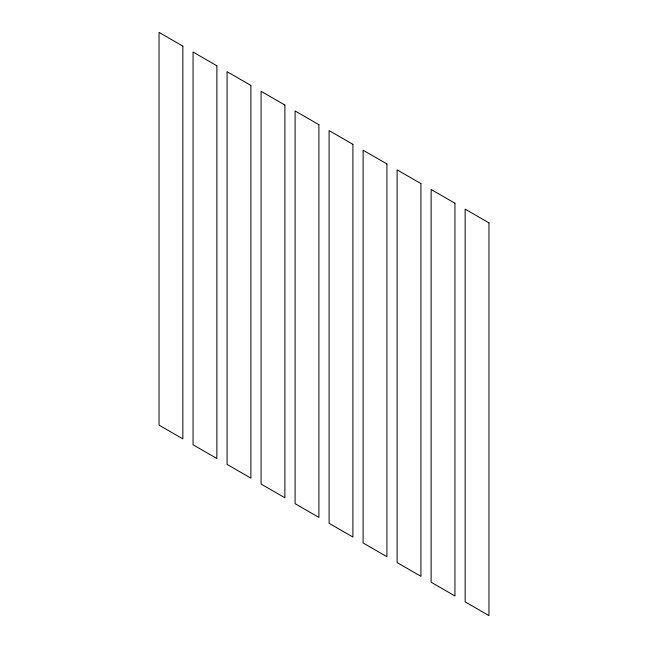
<?xml version="1.0" encoding="UTF-8"?>
<svg xmlns="http://www.w3.org/2000/svg" width="648" height="648" viewBox="0 0 648 648"><rect width="100%" height="100%" fill="white"/><g stroke="black" fill="none" stroke-linecap="round" stroke-linejoin="round"><path stroke-width="0.97" d="M182.858 46.146L159.043 32.4L159.043 425.129L182.858 438.874L182.858 46.146M216.861 65.78L193.055 52.034L193.055 444.763L216.861 458.509L216.861 65.78M250.873 85.415L227.067 71.669L227.067 464.405L250.873 478.143L250.873 85.415M284.885 105.057L261.079 91.311L261.079 484.04L284.885 497.786L284.885 105.057M318.897 124.691L295.091 110.946L295.091 503.674L318.897 517.42L318.897 124.691M352.909 144.326L329.103 130.58L329.103 523.309L352.909 537.054L352.909 144.326M386.921 163.96L363.115 150.214L363.115 542.943L386.921 556.689L386.921 163.96M420.933 183.595L397.127 169.857L397.127 562.586L420.933 576.331L420.933 183.595M454.945 203.237L431.139 189.491L431.139 582.22L454.945 595.966L454.945 203.237M488.957 222.871L465.143 209.126L465.143 601.854L488.957 615.6L488.957 222.871"/></g></svg>
